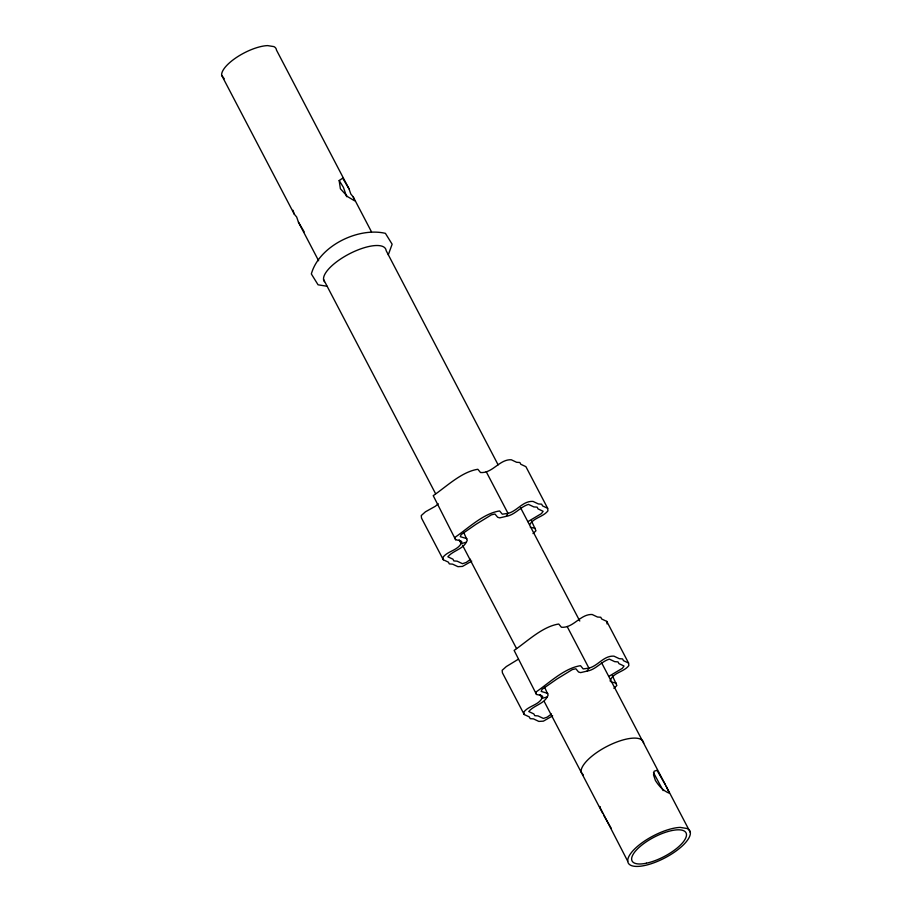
<?xml version="1.0" encoding="UTF-8"?>
<svg xmlns="http://www.w3.org/2000/svg" width="912" height="912" viewBox="0 0 912 912"><rect width="100%" height="100%" fill="white"/><g stroke="black" fill="none" stroke-linecap="round" stroke-linejoin="round"><path stroke-width="1.37" d="M610.082 681.036C612.682 672.532 623.831 672.212 628.835 665.6L628.573 663.058L606.788 621.403L601.703 619.009L600.78 617.253L597.508 617.025L592.139 614.494C580.249 613.958 573.557 628.208 561.416 627.262L558.737 624.025C542.56 626.476 527.444 641.284 514.117 650.404L536.484 694.454L541.557 695.537L542.686 696.529C540.098 705.044 528.949 705.364 523.933 711.964L524.195 714.506L529.279 716.9L530.214 718.656L533.486 718.884L538.844 721.415L543.404 721.153L552.638 715.863M388.284 254.824L392.137 244.211L385.411 233.347C358.028 226.951 319.029 246.092 311.345 273.953L318.071 284.806L327.043 286.254M470.581 559.261L466.294 562.408L462.509 563.696L457.14 561.165L453.868 560.937L452.933 559.181L447.86 556.787C453.23 550.267 464.037 549.161 467.24 540.314L463.661 532.357M551.475 713.993L547.189 717.151L543.404 718.439L538.034 715.909L534.763 715.681L533.839 713.925L528.755 711.531C534.124 704.999 544.931 703.904 548.135 695.058L544.555 687.101M466.955 538.673L460.286 536.666L461.153 534.614L476.03 524.263L491.454 514.824L494.965 514.015L497.644 517.252L499.719 517.868L506.194 516.352L508.018 513.376C517.195 511.096 522.941 500.711 533.03 501.418L538.388 503.948L541.66 504.176L542.594 505.921L547.679 508.326L547.941 510.857C543.119 516.979 533.862 517.64 529.849 524.434M547.85 693.416L541.181 691.41L542.059 689.358L556.924 679.007L572.348 669.556L575.86 668.747L578.539 671.996L580.613 672.611L587.1 671.095L588.913 668.12C598.09 665.828 603.835 655.454 613.924 656.15L619.282 658.681L622.554 658.909L623.489 660.664L628.573 663.058M292.969 210.262L294.211 214.069L296.662 217.01L298.441 222.152L318.619 260.741M533.007 533.577L535.971 530.761L531.422 520.798M613.901 688.309L616.865 685.505L612.328 675.541M438.227 503.766L435.469 506.206L425.448 511.803L421.253 515.565L421.526 518.107L443.3 559.763L448.385 562.157L449.32 563.912L452.591 564.14L457.949 566.671L462.509 566.409L471.743 561.131M518.198 659.319L506.342 666.547L502.147 670.309L502.421 672.839L524.195 714.506M527.945 521.618L541.454 513.581L543.119 511.29L538.046 508.896L537.111 507.14L533.839 506.912L528.47 504.393C520.307 506.787 514.938 514.984 506.194 516.352M608.851 676.362L622.349 668.325L624.025 666.034L618.94 663.64L618.005 661.884L614.734 661.656L609.376 659.125C601.202 661.531 595.832 669.727 587.1 671.095M443.3 559.763L443.038 557.221C448.043 550.62 459.192 550.301 461.791 541.785L460.663 540.805L455.59 539.71L433.223 495.661C446.538 486.552 461.654 471.732 477.842 469.281L480.521 472.53C492.662 473.465 499.354 459.215 511.244 459.751L516.614 462.281L519.874 462.509L520.809 464.265L525.893 466.659L547.679 508.326M466.043 542.287L461.13 543.643L459.146 539.858M546.949 697.019L542.024 698.387L540.041 694.602M530.317 527.284L535.39 528.367M611.211 682.028L616.284 683.111M600.221 807.006L599.515 806.493L627.752 861.281M371.48 231.819L353.263 196.958L350.812 194.017L349.034 188.875L276.473 50.08A30.427 10.91 -27.6 0 0 273.931 46.615L267.592 45.6A30.427 10.91 -27.6 0 0 237.462 56.818A30.427 10.91 -27.6 0 0 221.65 75.274L294.211 214.069M221.65 75.274L224.204 78.74M583.349 775.086L581.081 772.008A34.747 12.449 -27.6 0 1 611.006 744.431A34.747 12.449 -27.6 0 1 643.678 743.246M690.35 832.519L601.521 662.614M663.172 790.636L653.471 772.612M611.188 828.256L603.584 815.054M339.161 180.428L343.425 187.37L346.651 196.707M304.152 231.853L298.441 222.152M349.034 188.875L342.684 178.148L339.161 180.61L340.393 188.761L347.529 196.604L354.517 200.765L353.263 196.958M665.35 784.708L656.993 770.332L654.098 771.244L653.539 774.915L655.386 780.433C658.84 785.916 663.252 790.909 669.419 793.269L666.182 786.292M498.112 464.824L386.152 250.652A34.747 12.449 -27.6 0 0 350.425 253.308A34.747 12.449 -27.6 0 0 324.421 281.705M520.513 507.653L579.781 621.038M486.233 471.721L508.018 513.376L502.295 514.186L499.616 510.948C483.44 513.399 468.323 528.208 455.008 537.328L455.59 539.71M567.127 626.464L588.913 668.12L583.201 668.929L580.522 665.692C564.334 668.143 549.218 682.951 535.903 692.071L536.484 694.454M323.555 279.414L435.526 493.586M462.521 545.239L516.534 648.546M544.202 701.453L602.752 813.481M606.788 621.403L607.061 623.945M687.431 828.563L680.204 827.401A34.747 12.449 -27.6 0 0 629.611 855.137A34.747 12.449 -27.6 0 0 660.425 860.096A34.747 12.449 -27.6 0 0 687.431 828.563M646.38 863.208A30.427 10.91 -27.6 0 0 686.462 834.309A30.427 10.91 -27.6 0 0 644.305 843.19A30.427 10.91 -27.6 0 0 646.38 863.208"/></g></svg>
